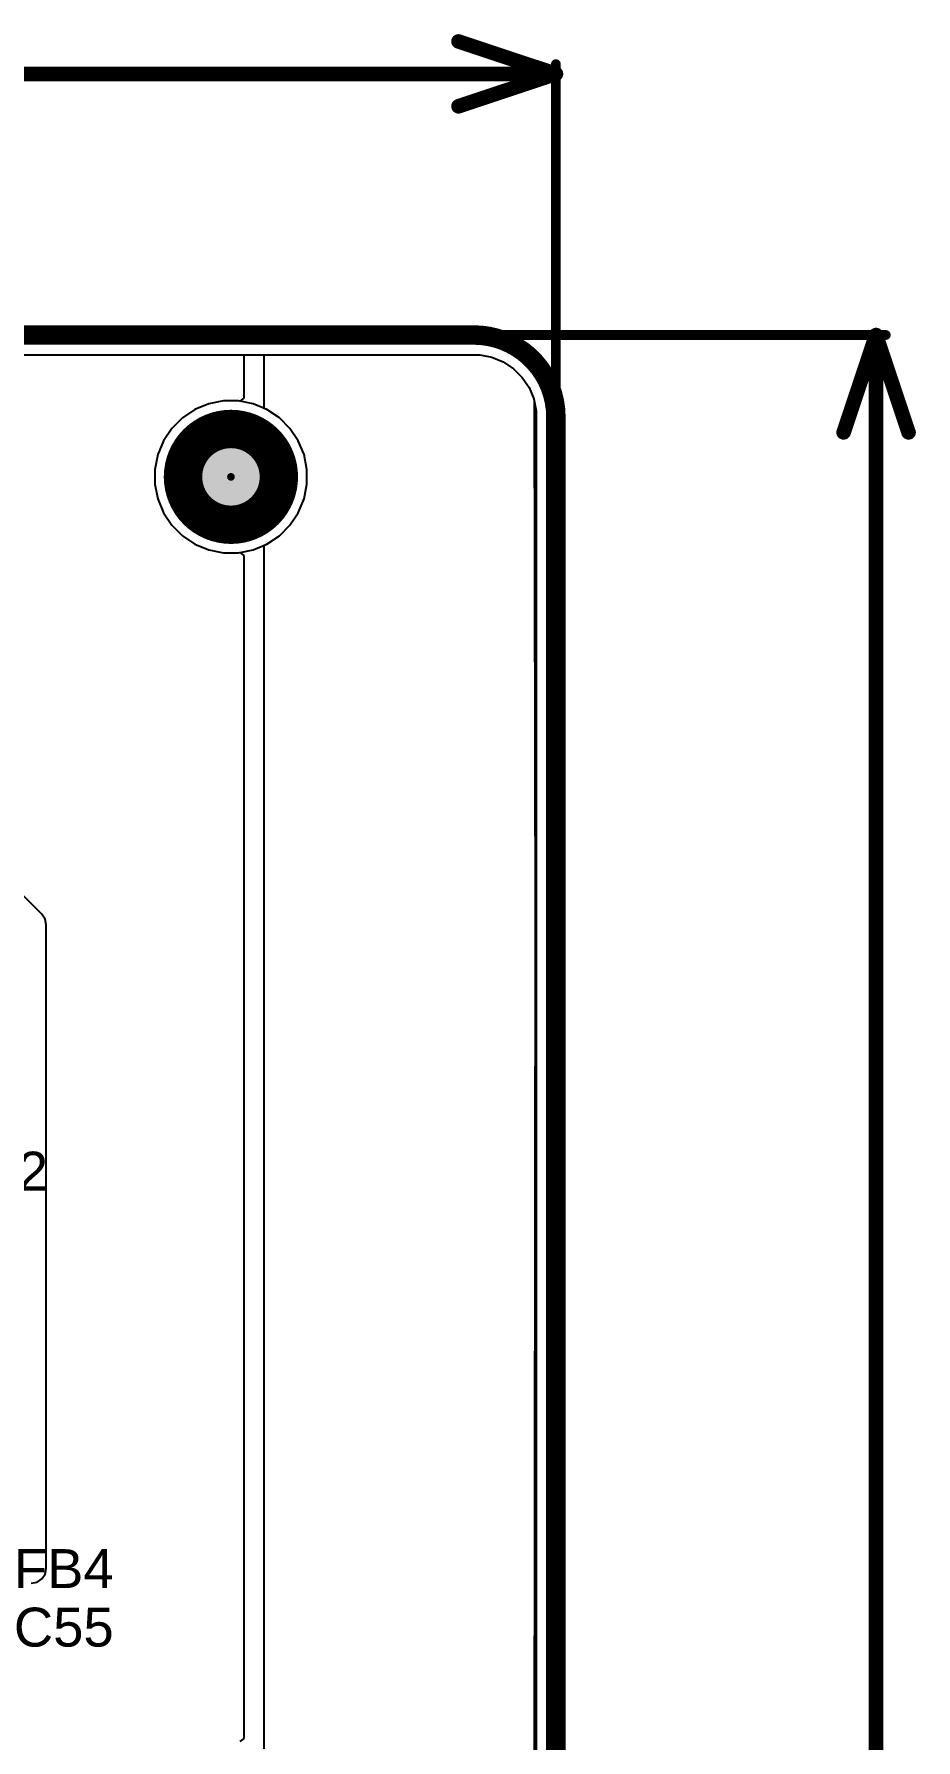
# Model space of a CAD drawing. Header units: millimetres. Extents: x -1.53 to 7.44, y -0.61 to 4.57.
# Drawn here: x 6.51 to 7.415, y 2.813 to 4.565 of the extents above; entities that cross this region are included whole.
import ezdxf

# ---------------------------------------------------------------- set-up
doc = ezdxf.new("R2010")
doc.units = ezdxf.units.MM
doc.header["$MEASUREMENT"] = 0
for name, color, linetype in [('BottomLayer', 5, 'Continuous'), ('BottomSolder', 6, 'Continuous'), ('Mechanical1', 6, 'Continuous'), ('Mechanical2', 216, 'Continuous'), ('PadHoleLayer', 156, 'Continuous'), ('TopLayer', 1, 'Continuous'), ('TopOverlay', 2, 'Continuous'), ('TopSolder', 216, 'Continuous')]:
    doc.layers.add(name, color=color, linetype=linetype)
doc.styles.add('Arial', font='', dxfattribs={"height": 0.2})
doc.styles.get('Arial').set_extended_font_data('Arial')

msp = doc.modelspace()

# ---------------------------------------------------------------- hatches: boundary and pattern name
at = {"layer": 'BottomSolder'}
h = msp.add_hatch(color=6, dxfattribs=at)
edge = h.paths.add_edge_path()
edge.add_arc((6.7119, 4.1101), 0.004, 0, 360)
at = {"layer": 'PadHoleLayer'}
h = msp.add_hatch(color=156, dxfattribs=at)
edge = h.paths.add_edge_path()
edge.add_arc((6.7119, 4.1101), 0.063, 0, 360)
at = {"layer": 'TopSolder'}
h = msp.add_hatch(color=216, dxfattribs=at)
edge = h.paths.add_edge_path()
edge.add_arc((6.7119, 4.1101), 0.004, 0, 360)

# ---------------------------------------------------------------- linework, layer by layer
at = {"layer": 'BottomLayer'}
for p, q in [((-1.4358, 4.2354), (6.9611, 4.2354)), ((6.9611, 4.2354), (6.9674, 4.2354)), ((6.9674, 4.2354), (6.9798, 4.233)), ((6.9798, 4.233), (6.9914, 4.2282)), ((6.9914, 4.2282), (7.0019, 4.2212)), ((7.0019, 4.2212), (7.0108, 4.2123)), ((7.0108, 4.2123), (7.0178, 4.2018)), ((6.7042, 4.1881), (6.6891, 4.1851)), ((6.7196, 4.1881), (6.7042, 4.1881)), ((6.7346, 4.1851), (6.7196, 4.1881)), ((7.0178, 4.2018), (7.0226, 4.1902)), ((7.0226, 4.1902), (7.025, 4.1778)), ((6.6622, 4.1707), (6.6513, 4.1599)), ((6.6749, 4.1793), (6.6622, 4.1707)), ((6.6891, 4.1851), (6.6749, 4.1793)), ((6.7488, 4.1793), (6.7346, 4.1851)), ((6.7616, 4.1707), (6.7488, 4.1793)), ((6.7725, 4.1599), (6.7616, 4.1707)), ((7.025, 4.1778), (7.025, 4.1715)), ((7.025, 4.1715), (7.025, 2.5213)), ((6.6513, 4.1599), (6.6428, 4.1471)), ((6.781, 4.1471), (6.7725, 4.1599)), ((6.6428, 4.1471), (6.6369, 4.1329)), ((6.7869, 4.1329), (6.781, 4.1471)), ((6.6369, 4.1329), (6.6339, 4.1178)), ((6.6339, 4.1178), (6.6339, 4.1025)), ((6.7899, 4.1178), (6.7869, 4.1329)), ((6.7899, 4.1025), (6.7899, 4.1178)), ((6.6339, 4.1025), (6.6369, 4.0874)), ((6.7869, 4.0874), (6.7899, 4.1025)), ((6.6369, 4.0874), (6.6428, 4.0732)), ((6.781, 4.0732), (6.7869, 4.0874)), ((6.6428, 4.0732), (6.6513, 4.0604)), ((6.7725, 4.0604), (6.781, 4.0732)), ((6.6513, 4.0604), (6.6622, 4.0496)), ((6.6622, 4.0496), (6.6749, 4.041)), ((6.7488, 4.041), (6.7616, 4.0496)), ((6.7616, 4.0496), (6.7725, 4.0604)), ((6.6749, 4.041), (6.6891, 4.0351)), ((6.6891, 4.0351), (6.7042, 4.0321)), ((6.7042, 4.0321), (6.7196, 4.0321)), ((6.7196, 4.0321), (6.7346, 4.0351)), ((6.7346, 4.0351), (6.7488, 4.041)), ((6.5178, 3.6608), (6.1598, 4.0188)), ((6.5211, 3.6559), (6.5178, 3.6608)), ((6.5223, 3.65), (6.5211, 3.6559)), ((6.5223, 2.989), (6.5223, 3.65)), ((6.5178, 2.9782), (6.5211, 2.9831)), ((6.5211, 2.9831), (6.5223, 2.989)), ((6.507, 2.9737), (6.5129, 2.9749)), ((6.5129, 2.9749), (6.5178, 2.9782))]:
    msp.add_line(p, q, dxfattribs=at)
at = {"layer": 'Mechanical1'}
for points, const_width in [([(6.9454, 4.5573), (7.0454, 4.524)], 0.015), ([(7.0454, 4.1915), (7.0454, 4.534)], 0.01), ([(3.1292, 4.524), (7.0454, 4.524)], 0.015), ([(6.9454, 4.4907), (7.0454, 4.524)], 0.015), ([(6.9811, 4.2558), (7.384, 4.2558)], 0.01), ([(7.3407, 4.1558), (7.374, 4.2558)], 0.015), ([(7.374, 2.5085), (7.374, 4.2558)], 0.015), ([(7.374, 4.2558), (7.4073, 4.1558)], 0.015)]:
    msp.add_lwpolyline(points, dxfattribs=dict(at, const_width=const_width))
for points, const_width in [([(6.9417, 4.5573, 1), (6.9492, 4.5573, 1)], 0.0075), ([(7.0429, 4.534, 1), (7.0479, 4.534, 1)], 0.005), ([(7.0417, 4.524, 1), (7.0492, 4.524, 1)], 0.0075), ([(7.0417, 4.524, 1), (7.0492, 4.524, 1)], 0.0075), ([(7.0417, 4.524, 1), (7.0492, 4.524, 1)], 0.0075), ([(6.9417, 4.4907, 1), (6.9492, 4.4907, 1)], 0.0075), ([(6.9786, 4.2558, 1), (6.9836, 4.2558, 1)], 0.005), ([(7.3703, 4.2558, 1), (7.3777, 4.2558, 1)], 0.0075), ([(7.3703, 4.2558, 1), (7.3777, 4.2558, 1)], 0.0075), ([(7.3703, 4.2558, 1), (7.3777, 4.2558, 1)], 0.0075), ([(7.3815, 4.2558, 1), (7.3865, 4.2558, 1)], 0.005), ([(7.0429, 4.1915, 1), (7.0479, 4.1915, 1)], 0.005), ([(7.3369, 4.1558, 1), (7.3444, 4.1558, 1)], 0.0075), ([(7.4036, 4.1558, 1), (7.4111, 4.1558, 1)], 0.0075)]:
    msp.add_lwpolyline(points, format="xyb", close=True, dxfattribs=dict(at, const_width=const_width))
at = {"layer": 'Mechanical2', "const_width": 0.02}
for points in [[(-1.4358, 4.2558), (6.9611, 4.2558)], [(7.0454, 0.8354), (7.0454, 4.1715)]]:
    msp.add_lwpolyline(points, dxfattribs=at)
at = {"layer": 'Mechanical2'}
for points, const_width in [([(6.9561, 4.2558, 1), (6.9661, 4.2558, 1)], 0.01), ([(6.9561, 4.2558, 1), (6.9661, 4.2558, 1)], 0.01), ([(6.7611, 4.1101, 1), (6.6627, 4.1101, 1)], 0.0394), ([(7.0404, 4.1715, 1), (7.0504, 4.1715, 1)], 0.01), ([(7.0404, 4.1715, 1), (7.0504, 4.1715, 1)], 0.01), ([(6.6528, 4.1101, 1), (6.6725, 4.1101, 1)], 0.0197), ([(6.7512, 4.1101, 1), (6.7709, 4.1101, 1)], 0.0197)]:
    msp.add_lwpolyline(points, format="xyb", close=True, dxfattribs=dict(at, const_width=const_width))
at = {"layer": 'Mechanical2', "const_width": 0.02}
msp.add_lwpolyline([(6.9611, 4.2558, -0.414214), (7.0454, 4.1715)], format="xyb", dxfattribs=at)
at = {"layer": 'TopLayer'}
for p, q in [((1.861, 4.2354), (6.725, 4.2354)), ((6.725, 4.2354), (6.725, 4.191)), ((6.746, 4.1804), (6.746, 4.2354)), ((6.746, 4.2354), (6.9611, 4.2354)), ((6.9611, 4.2354), (6.9674, 4.2354)), ((6.9674, 4.2354), (6.9798, 4.233)), ((6.9798, 4.233), (6.9914, 4.2282)), ((6.9914, 4.2282), (7.0019, 4.2212)), ((7.0019, 4.2212), (7.0108, 4.2123)), ((7.0108, 4.2123), (7.0178, 4.2018)), ((6.7042, 4.1881), (6.6891, 4.1851)), ((6.7196, 4.1881), (6.7042, 4.1881)), ((6.7211, 4.1878), (6.7196, 4.1881)), ((6.725, 4.191), (6.7211, 4.1878)), ((7.0178, 4.2018), (7.0226, 4.1902)), ((7.0226, 4.1902), (7.023, 4.188)), ((7.023, 4.188), (7.024, 3.6512)), ((6.6622, 4.1707), (6.6513, 4.1599)), ((6.6749, 4.1793), (6.6622, 4.1707)), ((6.6891, 4.1851), (6.6749, 4.1793)), ((6.7488, 4.1793), (6.746, 4.1804)), ((6.7616, 4.1707), (6.7488, 4.1793)), ((6.7725, 4.1599), (6.7616, 4.1707)), ((6.6513, 4.1599), (6.6428, 4.1471)), ((6.781, 4.1471), (6.7725, 4.1599)), ((6.6428, 4.1471), (6.6369, 4.1329)), ((6.7869, 4.1329), (6.781, 4.1471)), ((6.6369, 4.1329), (6.6339, 4.1178)), ((6.6339, 4.1178), (6.6339, 4.1025)), ((6.7899, 4.1178), (6.7869, 4.1329)), ((6.7899, 4.1025), (6.7899, 4.1178)), ((6.6339, 4.1025), (6.6369, 4.0874)), ((6.7869, 4.0874), (6.7899, 4.1025)), ((6.6369, 4.0874), (6.6428, 4.0732)), ((6.781, 4.0732), (6.7869, 4.0874)), ((6.6428, 4.0732), (6.6513, 4.0604)), ((6.7725, 4.0604), (6.781, 4.0732)), ((6.6513, 4.0604), (6.6622, 4.0496)), ((6.6622, 4.0496), (6.6749, 4.041)), ((6.7488, 4.041), (6.7616, 4.0496)), ((6.7616, 4.0496), (6.7725, 4.0604)), ((6.6749, 4.041), (6.6891, 4.0351)), ((6.6891, 4.0351), (6.7042, 4.0321)), ((6.7042, 4.0321), (6.7196, 4.0321)), ((6.7196, 4.0321), (6.7211, 4.0325)), ((6.7211, 4.0325), (6.725, 4.0293)), ((6.746, 4.0399), (6.7488, 4.041)), ((6.746, 2.8037), (6.746, 4.0399)), ((6.725, 4.0293), (6.725, 2.8143)), ((7.024, 3.6512), (7.023, 2.603)), ((6.725, 2.8143), (6.7211, 2.8111))]:
    msp.add_line(p, q, dxfattribs=at)

# ---------------------------------------------------------------- texts
at = {"layer": 'TopOverlay', "style": 'Arial'}
for s, p in [('FB2', (6.4217, 3.377)), ('FB4', (6.4891, 2.9688)), ('C55', (6.4891, 2.9087))]:
    msp.add_text(s, height=0.04, dxfattribs=at).set_placement(p)

doc.saveas('drawing.dxf')
